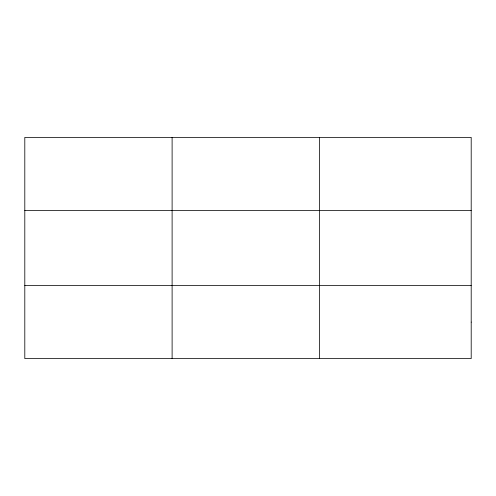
<?xml version="1.0" encoding="UTF-8"?>
<svg xmlns="http://www.w3.org/2000/svg" width="496" height="496" viewBox="0 0 496 496"><rect width="100%" height="100%" fill="white"/><g stroke="black" fill="none" stroke-linecap="round" stroke-linejoin="round"><path stroke-width="0.74" d="M172.112 358.596L172.112 137.404M319.424 358.596L319.424 137.404M24.8 210.397L471.2 210.397M24.8 285.603L471.2 285.603M471.2 322.102L471.2 358.596L24.8 358.596L24.8 137.404L471.2 137.404L471.2 322.102"/></g></svg>
